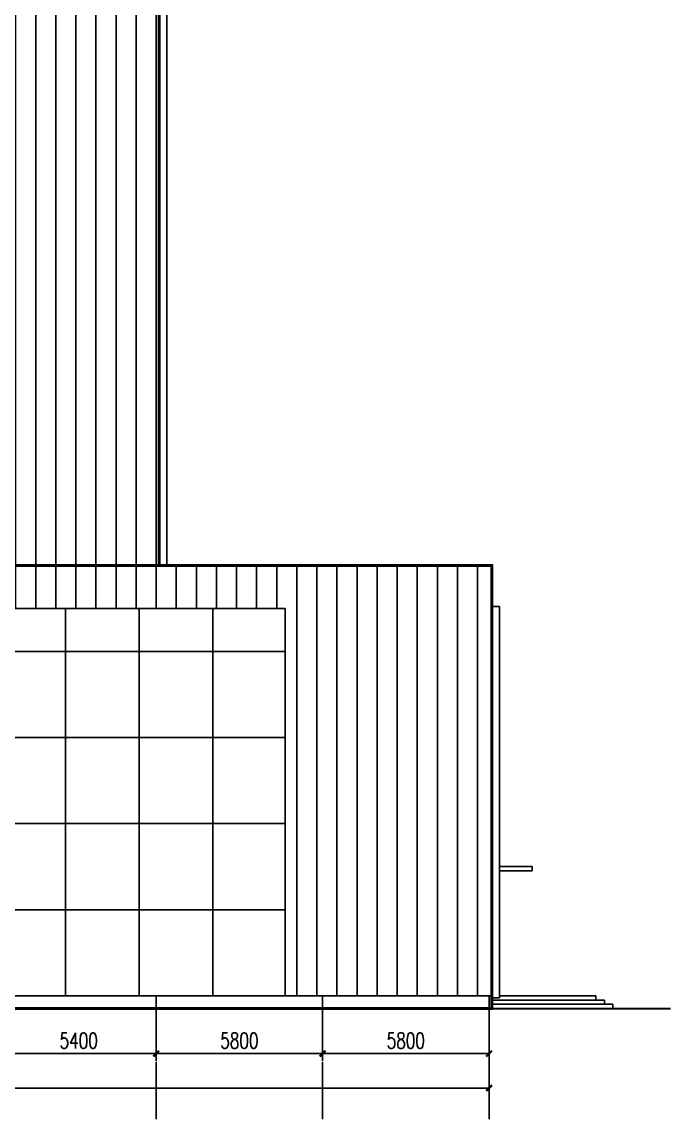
# Model space of a CAD drawing. Extents: x -41380 to 17945, y -4300 to 72600.
# Drawn here: x -4678 to 17945, y -4300 to 33951 of the extents above; entities that cross this region are included whole.
import ezdxf

# ---------------------------------------------------------------- set-up
doc = ezdxf.new("R2010")
doc.units = 0
doc.header["$LTSCALE"] = 1000
doc.header["$MEASUREMENT"] = 0
for name, color, linetype in [('3T_GLASS', 5, 'Continuous'), ('AXIS', 3, 'Continuous'), ('E_CURTWALL', 61, 'Continuous'), ('E_FLOOR', 4, 'Continuous'), ('E_LINE', 7, 'Continuous'), ('E_STAIR', 2, 'Continuous')]:
    doc.layers.add(name, color=color, linetype=linetype)
doc.layers.add('DOTE', color=1, linetype='Continuous', plot=False)
doc.layers.add('outline', color=10, linetype='Continuous', lineweight=50)
doc.styles.add('_TCH_DIM_T3', font='SIMPLEX', dxfattribs={"width": 0.705882, "bigfont": 'GBCBIG'})
doc.dimstyles.new('_TCH_ARCH&&100', dxfattribs={"dimtxt": 297.5, "dimasz": 100, "dimexe": 250, "dimexo": 300, "dimgap": 126.25, "dimtad": 1, "dimdec": 0, "dimzin": 0, "dimdsep": 46, "dimtxsty": '_TCH_DIM_T3', "dimblk": 'ARCHTICK', "dimcen": 0.09, "dimclrt": 7, "dimazin": 2, "dimtfac": 1, "dimtdec": 0, "dimtix": 1, "dimtmove": 2, "dimatfit": 3, "dimfxl": 1, "dimtolj": 1, "dimtzin": 0, "dimarcsym": 0})
pattern_1 = [(90, (0, 0), (-700, 4e-14), [])]

# ---------------------------------------------------------------- blocks, each defined once
blk = doc.blocks.new('*U11')
blk.add_line((0, -6750), (0, 6750))
blk = doc.blocks.new('*U12')
at = {"layer": 'E_CURTWALL', "color": 0, "linetype": 'ByBlock', "lineweight": -2, "transparency": 16777216}
for p in [(0, 0), (2565, 0), (5130, 0), (7695, 0), (10260, 0), (12825, 0)]:
    blk.add_blockref('*U11', p, dxfattribs=at)
blk = doc.blocks.new('*U13')
blk.add_line((-7675, 0), (7675, 0))
blk = doc.blocks.new('*U14')
at = {"layer": 'E_CURTWALL', "color": 0, "linetype": 'ByBlock', "lineweight": -2, "transparency": 16777216}
for p in [(0, 12000), (0, 9000), (0, 6000), (0, 3000), (0, 0)]:
    blk.add_blockref('*U13', p, dxfattribs=at)
blk = doc.blocks.new('_ArchTick')
at = {"color": 0, "linetype": 'ByBlock', "const_width": 0.4}
blk.add_lwpolyline([(-0.5, -0.5), (0.5, 0.5)], dxfattribs=at)
blk = doc.blocks.new('*D15')
at = {"layer": 'AXIS', "color": 0, "lineweight": -2, "transparency": 16777216}
for p, q in [((5800, -770), (5800, -2269)), ((11600, -770), (11600, -2269))]:
    blk.add_line(p, q, dxfattribs=at)
at = {"layer": 'AXIS', "color": 0, "transparency": 16777216}
blk.add_line((5800, -2019), (11600, -2019), dxfattribs=at)
at = {"layer": 'Defpoints', "color": 0, "transparency": 16777216}
for p in [(5800, -470), (11600, -470), (11600, -2019)]:
    blk.add_point(p, dxfattribs=at)
at = {"layer": 'AXIS', "color": 0, "transparency": 16777216, "xscale": 200, "yscale": 200, "zscale": 200, "rotation": 180}
blk.add_blockref('_ArchTick', (5800, -2019), dxfattribs=at)
at = {"layer": 'AXIS', "color": 0, "transparency": 16777216, "xscale": 200, "yscale": 200, "zscale": 200}
blk.add_blockref('_ArchTick', (11600, -2019), dxfattribs=at)
at = {"layer": 'AXIS', "color": 7, "transparency": 16777216, "insert": (8700, -1564), "char_height": 550, "attachment_point": 5, "style": '_TCH_DIM_T3'}
blk.add_mtext('\\A1;5800', dxfattribs=at)
blk = doc.blocks.new('*D16')
at = {"layer": 'AXIS', "color": 0, "lineweight": -2, "transparency": 16777216}
for p, q in [((0, -770), (0, -2269)), ((5800, -770), (5800, -2269))]:
    blk.add_line(p, q, dxfattribs=at)
at = {"layer": 'AXIS', "color": 0, "transparency": 16777216}
blk.add_line((0, -2019), (5800, -2019), dxfattribs=at)
at = {"layer": 'Defpoints', "color": 0, "transparency": 16777216}
for p in [(0, -470), (5800, -470), (5800, -2019)]:
    blk.add_point(p, dxfattribs=at)
at = {"layer": 'AXIS', "color": 0, "transparency": 16777216, "xscale": 200, "yscale": 200, "zscale": 200, "rotation": 180}
blk.add_blockref('_ArchTick', (0, -2019), dxfattribs=at)
at = {"layer": 'AXIS', "color": 0, "transparency": 16777216, "xscale": 200, "yscale": 200, "zscale": 200}
blk.add_blockref('_ArchTick', (5800, -2019), dxfattribs=at)
at = {"layer": 'AXIS', "color": 7, "transparency": 16777216, "insert": (2900, -1564), "char_height": 550, "attachment_point": 5, "style": '_TCH_DIM_T3'}
blk.add_mtext('\\A1;5800', dxfattribs=at)
blk = doc.blocks.new('*D17')
at = {"layer": 'AXIS', "color": 0, "lineweight": -2, "transparency": 16777216}
for p, q in [((-5400, -770), (-5400, -2269)), ((0, -770), (0, -2269))]:
    blk.add_line(p, q, dxfattribs=at)
at = {"layer": 'AXIS', "color": 0, "transparency": 16777216}
blk.add_line((-5400, -2019), (0, -2019), dxfattribs=at)
at = {"layer": 'Defpoints', "color": 0, "transparency": 16777216}
for p in [(-5400, -470), (0, -470), (0, -2019)]:
    blk.add_point(p, dxfattribs=at)
at = {"layer": 'AXIS', "color": 0, "transparency": 16777216, "xscale": 200, "yscale": 200, "zscale": 200, "rotation": 180}
blk.add_blockref('_ArchTick', (-5400, -2019), dxfattribs=at)
at = {"layer": 'AXIS', "color": 0, "transparency": 16777216, "xscale": 200, "yscale": 200, "zscale": 200}
blk.add_blockref('_ArchTick', (0, -2019), dxfattribs=at)
at = {"layer": 'AXIS', "color": 7, "transparency": 16777216, "insert": (-2700, -1564), "char_height": 550, "attachment_point": 5, "style": '_TCH_DIM_T3'}
blk.add_mtext('\\A1;5400', dxfattribs=at)
blk = doc.blocks.new('*D22')
at = {"layer": 'AXIS', "color": 0, "lineweight": -2, "transparency": 16777216}
for p, q in [((-29700, -1170), (-29700, -3469)), ((11600, -1170), (11600, -3469))]:
    blk.add_line(p, q, dxfattribs=at)
at = {"layer": 'AXIS', "color": 0, "transparency": 16777216}
blk.add_line((-29700, -3219), (11600, -3219), dxfattribs=at)
at = {"layer": 'Defpoints', "color": 0, "transparency": 16777216}
for p in [(-29700, -870), (11600, -870), (11600, -3219)]:
    blk.add_point(p, dxfattribs=at)
at = {"layer": 'AXIS', "color": 0, "transparency": 16777216, "xscale": 200, "yscale": 200, "zscale": 200, "rotation": 180}
blk.add_blockref('_ArchTick', (-29700, -3219), dxfattribs=at)
at = {"layer": 'AXIS', "color": 0, "transparency": 16777216, "xscale": 200, "yscale": 200, "zscale": 200}
blk.add_blockref('_ArchTick', (11600, -3219), dxfattribs=at)
at = {"layer": 'AXIS', "color": 7, "transparency": 16777216, "insert": (-9050, -2764), "char_height": 550, "attachment_point": 5, "style": '_TCH_DIM_T3'}
blk.add_mtext('\\A1;41300', dxfattribs=at)

msp = doc.modelspace()

# ---------------------------------------------------------------- hatches: boundary and pattern name
at = {"layer": '3T_GLASS'}
h = msp.add_hatch(dxfattribs=at)
h.set_pattern_fill('饰面砖', color=256, scale=350)
h.set_pattern_definition(pattern_1)
h.paths.add_polyline_path([(-24300, 66300), (-5400, 66300), (-5400, 15000), (100, 15000), (100, 67800), (-10550, 67800), (-29800, 67800), (-29800, 15000), (-24300, 15000)])
h = msp.add_hatch(dxfattribs=at)
h.set_pattern_fill('饰面砖', color=256, scale=350)
h.set_pattern_definition(pattern_1)
h.paths.add_polyline_path([(-10850, 13500), (4500, 13500), (4500, 0), (11700, 0), (11700, 4500), (11700, 13706.6), (11700, 15000), (-29800, 15000), (-29800, 13706.6), (-29800, 0), (-22150, 0), (-22150, 2400), (-19750, 2400), (-19750, 0), (-18150, 0), (-18150, 2400), (-15750, 2400), (-15750, 0), (-10850, 0)])
h.paths.add_polyline_path([(-22825, 10000), (-22825, 11500), (-20425, 11500), (-20425, 10000)], flags=16)
h.paths.add_polyline_path([(-22777.1, 10033.4), (-22777.1, 11466.6), (-20472.9, 11466.6), (-20472.9, 10033.4)], flags=0)
h.paths.add_polyline_path([(-22776.8, 10517.1), (-21649, 10517.1), (-21649, 10995.9), (-22776.8, 10995.9), (-22776.8, 11012.6), (-21649, 11012.6), (-21649, 11466.4), (-21601, 11466.4), (-21601, 11012.6), (-20473.2, 11012.6), (-20473.2, 10995.9), (-21601, 10995.9), (-21601, 10517.1), (-20473.2, 10517.1), (-20473.2, 10500.4), (-21601, 10500.4), (-21601, 10033.8), (-21649, 10033.8), (-21649, 10500.4), (-22776.8, 10500.4)], flags=0)
h.paths.add_polyline_path([(-22825, 7000), (-20425, 7000), (-20425, 5500), (-22825, 5500)], flags=16)
h.paths.add_polyline_path([(-22777.1, 6966.6), (-20472.9, 6966.6), (-20472.9, 5533.4), (-22777.1, 5533.4)], flags=0)
h.paths.add_polyline_path([(-22776.8, 6512.6), (-21649, 6512.6), (-21649, 6966.4), (-21601, 6966.4), (-21601, 6512.6), (-20473.2, 6512.6), (-20473.2, 6495.9), (-21601, 6495.9), (-21601, 6017.1), (-20473.2, 6017.1), (-20473.2, 6000.4), (-21601, 6000.4), (-21601, 5533.8), (-21649, 5533.8), (-21649, 6000.4), (-22776.8, 6000.4), (-22776.8, 6017.1), (-21649, 6017.1), (-21649, 6495.9), (-22776.8, 6495.9)], flags=0)
h.paths.add_polyline_path([(-15875, 10000), (-15875, 11500), (-13475, 11500), (-13475, 10000)], flags=16)
h.paths.add_polyline_path([(-15827.1, 10033.4), (-15827.1, 11466.6), (-13522.9, 11466.6), (-13522.9, 10033.4)], flags=0)
h.paths.add_polyline_path([(-15826.8, 10517.1), (-14699, 10517.1), (-14699, 10995.9), (-15826.8, 10995.9), (-15826.8, 11012.6), (-14699, 11012.6), (-14699, 11466.4), (-14651, 11466.4), (-14651, 11012.6), (-13523.2, 11012.6), (-13523.2, 10995.9), (-14651, 10995.9), (-14651, 10517.1), (-13523.2, 10517.1), (-13523.2, 10500.4), (-14651, 10500.4), (-14651, 10033.8), (-14699, 10033.8), (-14699, 10500.4), (-15826.8, 10500.4)], flags=0)
h.paths.add_polyline_path([(-15875, 7000), (-13475, 7000), (-13475, 5500), (-15875, 5500)], flags=16)
h.paths.add_polyline_path([(-15827.1, 6966.6), (-13522.9, 6966.6), (-13522.9, 5533.4), (-15827.1, 5533.4)], flags=0)
h.paths.add_polyline_path([(-15826.8, 6512.6), (-14699, 6512.6), (-14699, 6966.4), (-14651, 6966.4), (-14651, 6512.6), (-13523.2, 6512.6), (-13523.2, 6495.9), (-14651, 6495.9), (-14651, 6017.1), (-13523.2, 6017.1), (-13523.2, 6000.4), (-14651, 6000.4), (-14651, 5533.8), (-14699, 5533.8), (-14699, 6000.4), (-15826.8, 6000.4), (-15826.8, 6017.1), (-14699, 6017.1), (-14699, 6495.9), (-15826.8, 6495.9)], flags=0)

# ---------------------------------------------------------------- linework, layer by layer
msp.add_line((11970, -75), (11700, -75))
at = {"layer": 'AXIS'}
for p, q in [((0, -2300), (0, -4300)), ((5800, -2300), (5800, -4300)), ((11600, -2300), (11600, -4300))]:
    msp.add_line(p, q, dxfattribs=at)
at = {"layer": 'DOTE'}
for p, q in [((0, 0), (0, -1500)), ((5800, 0), (5800, -1500)), ((11600, 0), (11600, -1500))]:
    msp.add_line(p, q, dxfattribs=at)
at = {"layer": 'E_CURTWALL'}
for p, q in [((370, 33300), (370, 36600)), ((370, 30000), (370, 33300)), ((370, 26700), (370, 30000)), ((370, 23400), (370, 26700)), ((370, 20100), (370, 23400)), ((370, 16800), (370, 20100)), ((370, 16800), (370, 15000)), ((-10850, 13500), (4500, 13500)), ((4500, 13500), (4500, 0)), ((11970, 13575), (11700, 13575)), ((11970, 9000), (11970, 13575)), ((11970, 4500), (11970, 9000)), ((11970, -75), (11970, 4500))]:
    msp.add_line(p, q, dxfattribs=at)
at = {"layer": 'E_FLOOR'}
msp.add_line((11700, 0), (-29800, 0), dxfattribs=at)
at = {"layer": 'E_LINE'}
for p, q in [((100, 64500), (100, 15000)), ((11700, 15000), (-29800, 15000)), ((11700, 15000), (11700, 13711.4)), ((11700, 13706.6), (11700, 4500)), ((11700, 4500), (11700, -450)), ((-36025, -450), (17925, -450))]:
    msp.add_line(p, q, dxfattribs=at)
at = {"layer": 'E_LINE', "const_width": 40}
msp.add_lwpolyline([(-36025, -470), (17925, -470)], dxfattribs=at)
at = {"layer": 'E_STAIR'}
for p, q in [((11970, 4500), (13100, 4500)), ((13100, 4350), (11970, 4350)), ((13100, 4500), (13100, 4350)), ((11970, 0), (13100, 0)), ((11970, 0), (15320, 0)), ((15320, 0), (15320, -150)), ((11940, -150), (11700, -150)), ((11940, -300), (11700, -300)), ((11940, -150), (15620, -150)), ((11940, -300), (15920, -300)), ((15620, -150), (15620, -300)), ((15920, -300), (15920, -450))]:
    msp.add_line(p, q, dxfattribs=at)
at = {"layer": 'outline'}
msp.add_lwpolyline([(-29800, -450), (-29800, 67800), (-21350, 67800), (-21350, 69600), (-19050, 69600), (-19050, 72600), (-10750, 72600), (-10750, 69600), (-10550, 69600), (-10550, 67800), (100, 67800), (100, 15000), (11700, 15000), (11700, -450)], close=True, dxfattribs=at)
msp.add_lwpolyline([(-29800, 15000), (100, 15000)], dxfattribs=at)

# ---------------------------------------------------------------- block references
at = {"layer": 'E_CURTWALL'}
for name, p in [('*U12', (-10850, 6750)), ('*U14', (-3175, 0))]:
    msp.add_blockref(name, p, dxfattribs=at)

# ---------------------------------------------------------------- dimensions: what is measured, and where the dimension line sits
at = {"layer": 'AXIS'}
for p1, p2, distance, picture, middle in [((-5400, -470), (0, -470), -1548.8, '*D17', (-2700, -1563.8)), ((0, -470), (5800, -470), -1548.8, '*D16', (2900, -1563.8)), ((5800, -470), (11600, -470), -1548.8, '*D15', (8700, -1563.8)), ((-29700, -870), (11600, -870), -2348.8, '*D22', (-9050, -2763.8))]:
    dim = msp.add_aligned_dim(p1=p1, p2=p2, distance=distance, dimstyle='_TCH_ARCH&&100', override={"dimtxt": 550, "dimasz": 200, "dimgap": 180, "dimlwd": 65535}, dxfattribs=at)
    dim.commit()
    dim.dimension.update_dxf_attribs({"geometry": picture, "text_midpoint": middle})

doc.saveas('drawing.dxf')
